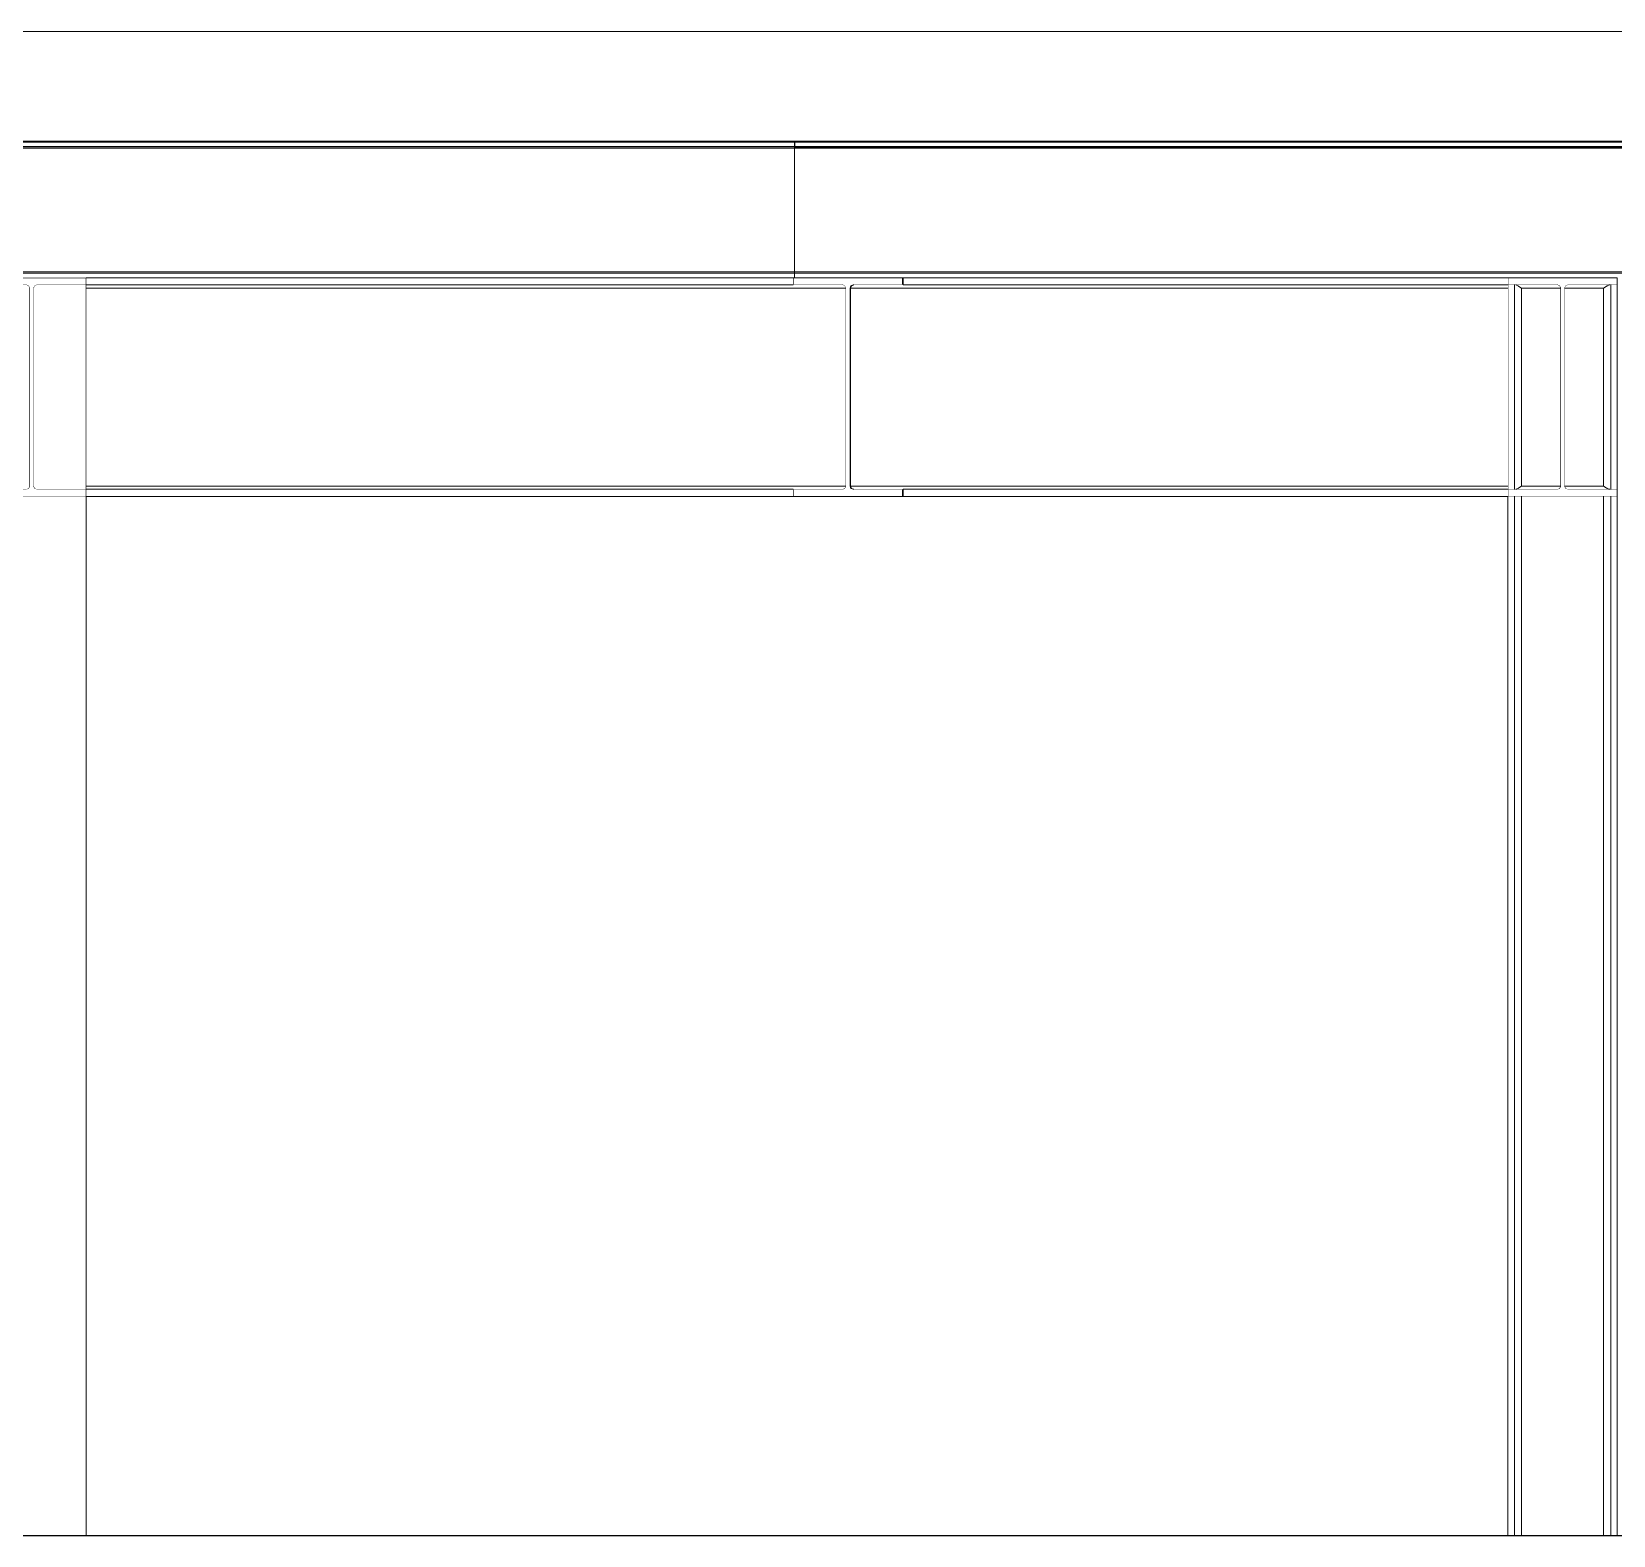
# Model space of a CAD drawing. Extents: x -3080 to 28500, y -1326 to 31609.
# Drawn here: x 22120 to 22409.3, y 27375.8 to 27650.8 of the extents above; entities that cross this region are included whole.
import ezdxf
from ezdxf.xclip import XClip

# ---------------------------------------------------------------- set-up
doc = ezdxf.new("R2010")
doc.units = 0
doc.header["$LTSCALE"] = 100
doc.header["$XCLIPFRAME"] = 2
doc.linetypes.add('188K-SM-07-F10-MECH-CR PIPE-Y2257103$0$X-S-FAB_SL ALL$0$Wipeout_Contour', pattern=[1, 0, -1])
for name, color, linetype in [('0-xref', 8, 'Continuous'), ('188K-SM-07-F10-MECH-CR PIPE-Y2257103$0$X-S-FAB_SL ALL$0$ASP_1', 1, 'Continuous'), ('188K-SM-07-F10-MECH-CR PIPE-Y2257103$0$X-S-FAB_SL ALL$0$Hattch', 7, 'Continuous'), ('188K-SM-07-F10-MECH-CR PIPE-Y2257103$0$X-S-FAB_SL ALL$0$S-BEAM', 7, 'Continuous'), ('188K-SM-07-F10-MECH-CR PIPE-Y2257103$0$X-S-FAB_SL ALL$0$S-COL', 7, 'Continuous'), ('188K-SM-07-F10-MECH-CR PIPE-Y2257103$0$X-S-FAB_SL ALL$0$S-SLAB', 7, 'Continuous')]:
    doc.layers.add(name, color=color, linetype=linetype)

# ---------------------------------------------------------------- blocks, each defined once
blk = doc.blocks.new('188K-SM-07-F10-MECH-CR PIPE-Y2257103$0$X-S-FAB_SL ALL$0$剖面元素_1334_3', base_point=(23061.26, -8263.06))
at = {"layer": '188K-SM-07-F10-MECH-CR PIPE-Y2257103$0$X-S-FAB_SL ALL$0$S-BEAM', "color": 2, "lineweight": 0}
for p, q in [((45171.26, -6988.06), (45171.26, -6989.36)), ((45191.26, -6988.06), (45171.26, -6988.06)), ((45191.26, -6988.06), (45191.26, -6989.36)), ((45171.26, -7026.76), (45171.26, -7028.06)), ((45191.26, -7026.76), (45191.26, -7028.06)), ((45191.26, -7028.06), (45171.26, -7028.06))]:
    blk.add_line(p, q, dxfattribs=at)
at = {"layer": '188K-SM-07-F10-MECH-CR PIPE-Y2257103$0$X-S-FAB_SL ALL$0$S-BEAM', "color": 2, "lineweight": 0, "flags": 128}
for points in [[(45180.69, -6989.54), (45180.26, -6989.36), (45171.26, -6989.36)], [(45180.69, -6989.54), (45180.86, -6989.96), (45180.86, -7026.16), (45180.69, -7026.59)], [(45181.84, -6989.54), (45181.66, -6989.96), (45181.66, -7026.16), (45181.84, -7026.59)], [(45191.26, -6989.36), (45182.26, -6989.36), (45181.84, -6989.54)], [(45180.69, -7026.59), (45180.26, -7026.76), (45171.26, -7026.76)], [(45181.84, -7026.59), (45182.26, -7026.76), (45191.26, -7026.76)]]:
    blk.add_lwpolyline(points, dxfattribs=at)
blk = doc.blocks.new('188K-SM-07-F10-MECH-CR PIPE-Y2257103$0$X-S-FAB_SL ALL$0$剖面元素_1335_3', base_point=(23061.26, -8263.06))
at = {"layer": '188K-SM-07-F10-MECH-CR PIPE-Y2257103$0$X-S-FAB_SL ALL$0$S-BEAM', "color": 2, "lineweight": 0}
for p, q in [((45451.26, -6988.06), (45451.26, -6989.36)), ((45471.26, -6988.06), (45451.26, -6988.06)), ((45471.26, -6988.06), (45471.26, -6989.36)), ((45451.26, -7026.76), (45451.26, -7028.06)), ((45471.26, -7026.76), (45471.26, -7028.06)), ((45471.26, -7028.06), (45451.26, -7028.06))]:
    blk.add_line(p, q, dxfattribs=at)
at = {"layer": '188K-SM-07-F10-MECH-CR PIPE-Y2257103$0$X-S-FAB_SL ALL$0$S-BEAM', "color": 2, "lineweight": 0, "flags": 128}
for points in [[(45460.69, -6989.54), (45460.26, -6989.36), (45451.26, -6989.36)], [(45460.69, -6989.54), (45460.86, -6989.96), (45460.86, -7026.16), (45460.69, -7026.59)], [(45461.84, -6989.54), (45461.66, -6989.96), (45461.66, -7026.16), (45461.84, -7026.59)], [(45471.26, -6989.36), (45462.26, -6989.36), (45461.84, -6989.54)], [(45460.69, -7026.59), (45460.26, -7026.76), (45451.26, -7026.76)], [(45461.84, -7026.59), (45462.26, -7026.76), (45471.26, -7026.76)]]:
    blk.add_lwpolyline(points, dxfattribs=at)
blk = doc.blocks.new('188K-SM-07-F10-MECH-CR PIPE-Y2257103$0$X-S-FAB_SL ALL$0$剖面元素_1561_3', base_point=(23061.26, -8263.06))
at = {"color": 254, "linetype": '188K-SM-07-F10-MECH-CR PIPE-Y2257103$0$X-S-FAB_SL ALL$0$Wipeout_Contour', "lineweight": 0, "ltscale": 182697.814048}
blk.add_wipeout([(44952.76, -6987.26), (44952.76, -6988.06), (45320.76, -6988.06), (45320.76, -6987.26)], dxfattribs=at).dxf.layer = '188K-SM-07-F10-MECH-CR PIPE-Y2257103$0$X-S-FAB_SL ALL$0$Hattch'
at = {"color": 254, "linetype": '188K-SM-07-F10-MECH-CR PIPE-Y2257103$0$X-S-FAB_SL ALL$0$Wipeout_Contour', "lineweight": 0, "ltscale": 182697.542393}
blk.add_wipeout([(44952.76, -6987.18), (44952.76, -6987.26), (45320.76, -6987.26), (45320.76, -6987.18)], dxfattribs=at).dxf.layer = '188K-SM-07-F10-MECH-CR PIPE-Y2257103$0$X-S-FAB_SL ALL$0$Hattch'
at = {"color": 254, "linetype": '188K-SM-07-F10-MECH-CR PIPE-Y2257103$0$X-S-FAB_SL ALL$0$Wipeout_Contour', "lineweight": 0, "ltscale": 182697.450595}
blk.add_wipeout([(44952.76, -6986.96), (44952.76, -6987.18), (45320.76, -6987.18), (45320.76, -6986.96)], dxfattribs=at).dxf.layer = '188K-SM-07-F10-MECH-CR PIPE-Y2257103$0$X-S-FAB_SL ALL$0$Hattch'
at = {"color": 254, "linetype": '188K-SM-07-F10-MECH-CR PIPE-Y2257103$0$X-S-FAB_SL ALL$0$Wipeout_Contour', "lineweight": 0, "ltscale": 182690.482166}
blk.add_wipeout([(44952.76, -6964.36), (44952.76, -6986.96), (45320.76, -6986.96), (45320.76, -6964.36)], dxfattribs=at).dxf.layer = '188K-SM-07-F10-MECH-CR PIPE-Y2257103$0$X-S-FAB_SL ALL$0$Hattch'
at = {"layer": '188K-SM-07-F10-MECH-CR PIPE-Y2257103$0$X-S-FAB_SL ALL$0$S-BEAM', "color": 8, "lineweight": 0}
for p, q in [((44952.76, -6986.96), (45320.76, -6986.96)), ((44952.76, -6987.26), (45320.76, -6987.26))]:
    blk.add_line(p, q, dxfattribs=at)
at = {"color": 254, "linetype": '188K-SM-07-F10-MECH-CR PIPE-Y2257103$0$X-S-FAB_SL ALL$0$Wipeout_Contour', "lineweight": 0, "ltscale": 182683.513814}
blk.add_wipeout([(44952.76, -6964.15), (44952.76, -6964.36), (45320.76, -6964.36), (45320.76, -6964.15)], dxfattribs=at).dxf.layer = '188K-SM-07-F10-MECH-CR PIPE-Y2257103$0$X-S-FAB_SL ALL$0$Hattch'
at = {"color": 254, "linetype": '188K-SM-07-F10-MECH-CR PIPE-Y2257103$0$X-S-FAB_SL ALL$0$Wipeout_Contour', "lineweight": 0, "ltscale": 182683.422331}
blk.add_wipeout([(44952.76, -6964.06), (44952.76, -6964.15), (45320.76, -6964.15), (45320.76, -6964.06)], dxfattribs=at).dxf.layer = '188K-SM-07-F10-MECH-CR PIPE-Y2257103$0$X-S-FAB_SL ALL$0$Hattch'
at = {"color": 254, "linetype": '188K-SM-07-F10-MECH-CR PIPE-Y2257103$0$X-S-FAB_SL ALL$0$Wipeout_Contour', "lineweight": 0, "ltscale": 182683.151554}
blk.add_wipeout([(44952.76, -6963.26), (44952.76, -6964.06), (45320.76, -6964.06), (45320.76, -6963.26)], dxfattribs=at).dxf.layer = '188K-SM-07-F10-MECH-CR PIPE-Y2257103$0$X-S-FAB_SL ALL$0$Hattch'
at = {"layer": '188K-SM-07-F10-MECH-CR PIPE-Y2257103$0$X-S-FAB_SL ALL$0$S-BEAM', "color": 8, "lineweight": 0}
for p, q in [((44952.76, -6963.26), (45320.76, -6963.26)), ((44952.76, -6964.06), (45320.76, -6964.06)), ((44952.76, -6964.36), (45320.76, -6964.36))]:
    blk.add_line(p, q, dxfattribs=at)
blk = doc.blocks.new('188K-SM-07-F10-MECH-CR PIPE-Y2257103$0$X-S-FAB_SL ALL$0$剖面元素_1567_3', base_point=(23061.26, -8263.06))
at = {"layer": '188K-SM-07-F10-MECH-CR PIPE-Y2257103$0$X-S-FAB_SL ALL$0$S-BEAM', "color": 2, "lineweight": 0}
for p, q in [((45320.54, -6988.06), (45320.54, -6989.36)), ((45320.54, -7026.76), (45320.54, -7028.06))]:
    blk.add_line(p, q, dxfattribs=at)
at = {"color": 254, "linetype": '188K-SM-07-F10-MECH-CR PIPE-Y2257103$0$X-S-FAB_SL ALL$0$Wipeout_Contour', "lineweight": 0, "ltscale": 183504.16568}
blk.add_wipeout([(45340.54, -6988.06), (45340.54, -6989.36), (45340.64, -6989.36), (45340.64, -6988.06)], dxfattribs=at).dxf.layer = '188K-SM-07-F10-MECH-CR PIPE-Y2257103$0$X-S-FAB_SL ALL$0$Hattch'
at = {"color": 254, "linetype": '188K-SM-07-F10-MECH-CR PIPE-Y2257103$0$X-S-FAB_SL ALL$0$Wipeout_Contour', "lineweight": 0, "ltscale": 183468.206135}
blk.add_wipeout([(45331.54, -6989.36), (45331.11, -6989.54), (45331.22, -6989.54), (45331.65, -6989.36)], dxfattribs=at).dxf.layer = '188K-SM-07-F10-MECH-CR PIPE-Y2257103$0$X-S-FAB_SL ALL$0$Hattch'
at = {"color": 254, "linetype": '188K-SM-07-F10-MECH-CR PIPE-Y2257103$0$X-S-FAB_SL ALL$0$Wipeout_Contour', "lineweight": 0, "ltscale": 183527.811538}
blk.add_wipeout([(45340.54, -7028.06), (45340.64, -7028.06), (45340.64, -7026.76), (45340.54, -7026.76)], dxfattribs=at).dxf.layer = '188K-SM-07-F10-MECH-CR PIPE-Y2257103$0$X-S-FAB_SL ALL$0$Hattch'
at = {"layer": '188K-SM-07-F10-MECH-CR PIPE-Y2257103$0$X-S-FAB_SL ALL$0$S-BEAM', "color": 2, "lineweight": 0}
for p, q in [((45340.54, -6988.06), (45320.54, -6988.06)), ((45340.54, -6988.06), (45340.54, -6989.36)), ((45340.54, -7026.76), (45340.54, -7028.06))]:
    blk.add_line(p, q, dxfattribs=at)
at = {"layer": '188K-SM-07-F10-MECH-CR PIPE-Y2257103$0$X-S-FAB_SL ALL$0$S-BEAM', "color": 8, "lineweight": 0}
for p, q in [((45340.64, -6989.36), (45340.54, -6989.36)), ((45340.64, -7026.76), (45340.54, -7026.76)), ((45340.64, -7028.06), (45340.54, -7028.06))]:
    blk.add_line(p, q, dxfattribs=at)
at = {"color": 254, "linetype": '188K-SM-07-F10-MECH-CR PIPE-Y2257103$0$X-S-FAB_SL ALL$0$Wipeout_Contour', "lineweight": 0, "ltscale": 183467.203018}
blk.add_wipeout([(45331.11, -6989.54), (45330.94, -6989.96), (45331.05, -6989.96), (45331.22, -6989.54)], dxfattribs=at).dxf.layer = '188K-SM-07-F10-MECH-CR PIPE-Y2257103$0$X-S-FAB_SL ALL$0$Hattch'
at = {"color": 254, "linetype": '188K-SM-07-F10-MECH-CR PIPE-Y2257103$0$X-S-FAB_SL ALL$0$Wipeout_Contour', "lineweight": 0, "ltscale": 183478.046925}
blk.add_wipeout([(45331.05, -6989.96), (45330.94, -6989.96), (45330.94, -7026.16), (45331.05, -7026.16)], dxfattribs=at).dxf.layer = '188K-SM-07-F10-MECH-CR PIPE-Y2257103$0$X-S-FAB_SL ALL$0$Hattch'
at = {"layer": '188K-SM-07-F10-MECH-CR PIPE-Y2257103$0$X-S-FAB_SL ALL$0$S-BEAM', "color": 8, "lineweight": 0}
blk.add_line((45331.05, -6989.96), (45330.94, -6989.96), dxfattribs=at)
at = {"layer": '188K-SM-07-F10-MECH-CR PIPE-Y2257103$0$X-S-FAB_SL ALL$0$S-BEAM', "color": 2, "lineweight": 0, "flags": 128}
for points in [[(45329.96, -6989.54), (45329.54, -6989.36), (45320.54, -6989.36)], [(45340.54, -6989.36), (45331.54, -6989.36), (45331.11, -6989.54)]]:
    blk.add_lwpolyline(points, dxfattribs=at)
at = {"color": 254, "linetype": '188K-SM-07-F10-MECH-CR PIPE-Y2257103$0$X-S-FAB_SL ALL$0$Wipeout_Contour', "lineweight": 0, "ltscale": 183489.584712}
blk.add_wipeout([(45331.05, -7026.16), (45330.94, -7026.16), (45331.11, -7026.59), (45331.22, -7026.59)], dxfattribs=at).dxf.layer = '188K-SM-07-F10-MECH-CR PIPE-Y2257103$0$X-S-FAB_SL ALL$0$Hattch'
at = {"color": 254, "linetype": '188K-SM-07-F10-MECH-CR PIPE-Y2257103$0$X-S-FAB_SL ALL$0$Wipeout_Contour', "lineweight": 0, "ltscale": 183490.95483}
blk.add_wipeout([(45331.22, -7026.59), (45331.11, -7026.59), (45331.54, -7026.76), (45331.65, -7026.76)], dxfattribs=at).dxf.layer = '188K-SM-07-F10-MECH-CR PIPE-Y2257103$0$X-S-FAB_SL ALL$0$Hattch'
at = {"layer": '188K-SM-07-F10-MECH-CR PIPE-Y2257103$0$X-S-FAB_SL ALL$0$S-BEAM', "color": 8, "lineweight": 0}
blk.add_line((45331.05, -7026.16), (45330.94, -7026.16), dxfattribs=at)
at = {"layer": '188K-SM-07-F10-MECH-CR PIPE-Y2257103$0$X-S-FAB_SL ALL$0$S-BEAM', "color": 2, "lineweight": 0}
blk.add_line((45340.54, -7028.06), (45320.54, -7028.06), dxfattribs=at)
at = {"layer": '188K-SM-07-F10-MECH-CR PIPE-Y2257103$0$X-S-FAB_SL ALL$0$S-BEAM', "color": 2, "lineweight": 0, "flags": 128}
for points in [[(45329.96, -6989.54), (45330.14, -6989.96), (45330.14, -7026.16), (45329.96, -7026.59)], [(45331.11, -6989.54), (45330.94, -6989.96), (45330.94, -7026.16), (45331.11, -7026.59)], [(45329.96, -7026.59), (45329.54, -7026.76), (45320.54, -7026.76)], [(45331.11, -7026.59), (45331.54, -7026.76), (45340.54, -7026.76)]]:
    blk.add_lwpolyline(points, dxfattribs=at)
blk = doc.blocks.new('188K-SM-07-F10-MECH-CR PIPE-Y2257103$0$X-S-FAB_SL ALL$0$剖面元素_2085_3', base_point=(23061.26, -8263.06))
at = {"color": 254, "linetype": '188K-SM-07-F10-MECH-CR PIPE-Y2257103$0$X-S-FAB_SL ALL$0$Wipeout_Contour', "lineweight": 0, "ltscale": 183955.873684}
blk.add_wipeout([(45451.26, -7026.76), (45452.46, -7026.76), (45452.46, -6989.36), (45451.26, -6989.36)], dxfattribs=at).dxf.layer = '188K-SM-07-F10-MECH-CR PIPE-Y2257103$0$X-S-FAB_SL ALL$0$Hattch'
at = {"color": 254, "linetype": '188K-SM-07-F10-MECH-CR PIPE-Y2257103$0$X-S-FAB_SL ALL$0$Wipeout_Contour', "lineweight": 0, "ltscale": 184030.195781}
blk.add_wipeout([(45470.06, -6989.36), (45470.06, -7026.76), (45471.26, -7026.76), (45471.26, -6989.36)], dxfattribs=at).dxf.layer = '188K-SM-07-F10-MECH-CR PIPE-Y2257103$0$X-S-FAB_SL ALL$0$Hattch'
at = {"color": 254, "linetype": '188K-SM-07-F10-MECH-CR PIPE-Y2257103$0$X-S-FAB_SL ALL$0$Wipeout_Contour', "lineweight": 0, "ltscale": 183977.418207}
blk.add_wipeout([(45453.76, -6989.96), (45453.76, -7026.16), (45460.86, -7026.16), (45460.86, -6989.96)], dxfattribs=at).dxf.layer = '188K-SM-07-F10-MECH-CR PIPE-Y2257103$0$X-S-FAB_SL ALL$0$Hattch'
at = {"color": 254, "linetype": '188K-SM-07-F10-MECH-CR PIPE-Y2257103$0$X-S-FAB_SL ALL$0$Wipeout_Contour', "lineweight": 0, "ltscale": 184026.901289}
blk.add_wipeout([(45452.46, -7028.06), (45451.26, -7028.06), (45451.26, -7218.06), (45452.46, -7218.06)], dxfattribs=at).dxf.layer = '188K-SM-07-F10-MECH-CR PIPE-Y2257103$0$X-S-FAB_SL ALL$0$Hattch'
at = {"color": 254, "linetype": '188K-SM-07-F10-MECH-CR PIPE-Y2257103$0$X-S-FAB_SL ALL$0$Wipeout_Contour', "lineweight": 0, "ltscale": 184101.19472}
blk.add_wipeout([(45470.06, -7028.06), (45470.06, -7218.06), (45471.26, -7218.06), (45471.26, -7028.06)], dxfattribs=at).dxf.layer = '188K-SM-07-F10-MECH-CR PIPE-Y2257103$0$X-S-FAB_SL ALL$0$Hattch'
at = {"color": 254, "linetype": '188K-SM-07-F10-MECH-CR PIPE-Y2257103$0$X-S-FAB_SL ALL$0$Wipeout_Contour', "lineweight": 0, "ltscale": 183962.09949}
blk.add_wipeout([(45453.11, -6989.54), (45453.11, -7026.58), (45453.76, -7026.16), (45453.76, -6989.96)], dxfattribs=at).dxf.layer = '188K-SM-07-F10-MECH-CR PIPE-Y2257103$0$X-S-FAB_SL ALL$0$Hattch'
at = {"color": 254, "linetype": '188K-SM-07-F10-MECH-CR PIPE-Y2257103$0$X-S-FAB_SL ALL$0$Wipeout_Contour', "lineweight": 0, "ltscale": 184027.479517}
blk.add_wipeout([(45469.89, -6989.36), (45469.89, -7026.76), (45470.06, -7026.76), (45470.06, -6989.36)], dxfattribs=at).dxf.layer = '188K-SM-07-F10-MECH-CR PIPE-Y2257103$0$X-S-FAB_SL ALL$0$Hattch'
at = {"color": 254, "linetype": '188K-SM-07-F10-MECH-CR PIPE-Y2257103$0$X-S-FAB_SL ALL$0$Wipeout_Contour', "lineweight": 0, "ltscale": 184098.479504}
blk.add_wipeout([(45469.89, -7028.06), (45469.89, -7218.06), (45470.06, -7218.06), (45470.06, -7028.06)], dxfattribs=at).dxf.layer = '188K-SM-07-F10-MECH-CR PIPE-Y2257103$0$X-S-FAB_SL ALL$0$Hattch'
at = {"color": 254, "linetype": '188K-SM-07-F10-MECH-CR PIPE-Y2257103$0$X-S-FAB_SL ALL$0$Wipeout_Contour', "lineweight": 0, "ltscale": 368052.495223}
blk.add_wipeout([(45469.41, -7026.58), (45469.42, -7026.59), (45469.84, -7026.76), (45469.89, -7026.76), (45469.89, -6989.36), (45469.84, -6989.36), (45469.42, -6989.54), (45469.41, -6989.54)], dxfattribs=at).dxf.layer = '188K-SM-07-F10-MECH-CR PIPE-Y2257103$0$X-S-FAB_SL ALL$0$Hattch'
at = {"color": 254, "linetype": '188K-SM-07-F10-MECH-CR PIPE-Y2257103$0$X-S-FAB_SL ALL$0$Wipeout_Contour', "lineweight": 0, "ltscale": 184023.968687}
blk.add_wipeout([(45468.76, -7026.16), (45469.41, -7026.58), (45469.41, -6989.54), (45468.76, -6989.96)], dxfattribs=at).dxf.layer = '188K-SM-07-F10-MECH-CR PIPE-Y2257103$0$X-S-FAB_SL ALL$0$Hattch'
at = {"color": 254, "linetype": '188K-SM-07-F10-MECH-CR PIPE-Y2257103$0$X-S-FAB_SL ALL$0$Wipeout_Contour', "lineweight": 0, "ltscale": 184097.195166}
blk.add_wipeout([(45469.41, -7218.06), (45469.89, -7218.06), (45469.89, -7028.06), (45469.41, -7028.06)], dxfattribs=at).dxf.layer = '188K-SM-07-F10-MECH-CR PIPE-Y2257103$0$X-S-FAB_SL ALL$0$Hattch'
at = {"layer": '188K-SM-07-F10-MECH-CR PIPE-Y2257103$0$X-S-FAB_SL ALL$0$S-COL', "color": 8, "lineweight": 0}
for p, q in [((45471.26, -7026.76), (45471.26, -6989.36)), ((45471.26, -7218.06), (45471.26, -7028.06))]:
    blk.add_line(p, q, dxfattribs=at)
at = {"color": 254, "linetype": '188K-SM-07-F10-MECH-CR PIPE-Y2257103$0$X-S-FAB_SL ALL$0$Wipeout_Contour', "lineweight": 0, "ltscale": 184008.649296}
blk.add_wipeout([(45461.66, -7026.16), (45468.76, -7026.16), (45468.76, -6989.96), (45461.66, -6989.96)], dxfattribs=at).dxf.layer = '188K-SM-07-F10-MECH-CR PIPE-Y2257103$0$X-S-FAB_SL ALL$0$Hattch'
at = {"color": 254, "linetype": '188K-SM-07-F10-MECH-CR PIPE-Y2257103$0$X-S-FAB_SL ALL$0$Wipeout_Contour', "lineweight": 0, "ltscale": 184094.97064}
blk.add_wipeout([(45468.76, -7028.06), (45468.76, -7218.06), (45469.41, -7218.06), (45469.41, -7028.06)], dxfattribs=at).dxf.layer = '188K-SM-07-F10-MECH-CR PIPE-Y2257103$0$X-S-FAB_SL ALL$0$Hattch'
at = {"layer": '188K-SM-07-F10-MECH-CR PIPE-Y2257103$0$X-S-FAB_SL ALL$0$S-COL', "color": 8, "lineweight": 0}
blk.add_line((45468.76, -7026.16), (45468.76, -6989.96), dxfattribs=at)
at = {"color": 254, "linetype": '188K-SM-07-F10-MECH-CR PIPE-Y2257103$0$X-S-FAB_SL ALL$0$Wipeout_Contour', "lineweight": 0, "ltscale": 184064.048011}
blk.add_wipeout([(45453.76, -7028.06), (45453.76, -7218.06), (45468.76, -7218.06), (45468.76, -7028.06)], dxfattribs=at).dxf.layer = '188K-SM-07-F10-MECH-CR PIPE-Y2257103$0$X-S-FAB_SL ALL$0$Hattch'
at = {"layer": '188K-SM-07-F10-MECH-CR PIPE-Y2257103$0$X-S-FAB_SL ALL$0$S-COL', "color": 8, "lineweight": 0}
for p, q in [((45470.06, -7026.76), (45470.06, -6989.36)), ((45468.76, -7218.06), (45468.76, -7028.06)), ((45470.06, -7218.06), (45470.06, -7028.06))]:
    blk.add_line(p, q, dxfattribs=at)
at = {"color": 254, "linetype": '188K-SM-07-F10-MECH-CR PIPE-Y2257103$0$X-S-FAB_SL ALL$0$Wipeout_Contour', "lineweight": 0, "ltscale": 184033.125307}
blk.add_wipeout([(45453.11, -7218.06), (45453.76, -7218.06), (45453.76, -7028.06), (45453.11, -7028.06)], dxfattribs=at).dxf.layer = '188K-SM-07-F10-MECH-CR PIPE-Y2257103$0$X-S-FAB_SL ALL$0$Hattch'
at = {"color": 254, "linetype": '188K-SM-07-F10-MECH-CR PIPE-Y2257103$0$X-S-FAB_SL ALL$0$Wipeout_Contour', "lineweight": 0, "ltscale": 184030.900797}
blk.add_wipeout([(45453.11, -7028.06), (45452.64, -7028.06), (45452.64, -7218.06), (45453.11, -7218.06)], dxfattribs=at).dxf.layer = '188K-SM-07-F10-MECH-CR PIPE-Y2257103$0$X-S-FAB_SL ALL$0$Hattch'
at = {"color": 254, "linetype": '188K-SM-07-F10-MECH-CR PIPE-Y2257103$0$X-S-FAB_SL ALL$0$Wipeout_Contour', "lineweight": 0, "ltscale": 367919.64439}
blk.add_wipeout([(45452.69, -6989.36), (45452.64, -6989.36), (45452.64, -7026.76), (45452.69, -7026.76), (45453.11, -7026.59), (45453.11, -7026.58), (45453.11, -6989.54), (45453.11, -6989.54)], dxfattribs=at).dxf.layer = '188K-SM-07-F10-MECH-CR PIPE-Y2257103$0$X-S-FAB_SL ALL$0$Hattch'
at = {"color": 254, "linetype": '188K-SM-07-F10-MECH-CR PIPE-Y2257103$0$X-S-FAB_SL ALL$0$Wipeout_Contour', "lineweight": 0, "ltscale": 183958.58992}
blk.add_wipeout([(45452.46, -7026.76), (45452.64, -7026.76), (45452.64, -6989.36), (45452.46, -6989.36)], dxfattribs=at).dxf.layer = '188K-SM-07-F10-MECH-CR PIPE-Y2257103$0$X-S-FAB_SL ALL$0$Hattch'
at = {"layer": '188K-SM-07-F10-MECH-CR PIPE-Y2257103$0$X-S-FAB_SL ALL$0$S-COL', "color": 8, "lineweight": 0}
blk.add_line((45453.76, -7026.16), (45453.76, -6989.96), dxfattribs=at)
at = {"color": 254, "linetype": '188K-SM-07-F10-MECH-CR PIPE-Y2257103$0$X-S-FAB_SL ALL$0$Wipeout_Contour', "lineweight": 0, "ltscale": 184029.616478}
blk.add_wipeout([(45452.64, -7028.06), (45452.46, -7028.06), (45452.46, -7218.06), (45452.64, -7218.06)], dxfattribs=at).dxf.layer = '188K-SM-07-F10-MECH-CR PIPE-Y2257103$0$X-S-FAB_SL ALL$0$Hattch'
at = {"layer": '188K-SM-07-F10-MECH-CR PIPE-Y2257103$0$X-S-FAB_SL ALL$0$S-COL', "color": 8, "lineweight": 0}
for p, q in [((45451.26, -7026.76), (45451.26, -6989.36)), ((45452.46, -7026.76), (45452.46, -6989.36)), ((45451.26, -7218.06), (45451.26, -7028.06)), ((45452.46, -7218.06), (45452.46, -7028.06)), ((45453.76, -7218.06), (45453.76, -7028.06))]:
    blk.add_line(p, q, dxfattribs=at)
blk = doc.blocks.new('188K-SM-07-F10-MECH-CR PIPE-Y2257103$0$X-S-FAB_SL ALL$0$剖面元素_2088_3', base_point=(23061.26, -8263.06))
at = {"color": 254, "linetype": '188K-SM-07-F10-MECH-CR PIPE-Y2257103$0$X-S-FAB_SL ALL$0$Wipeout_Contour', "lineweight": 0, "ltscale": 182957.632344}
blk.add_wipeout([(45171.26, -7218.06), (45191.26, -7218.06), (45191.26, -7028.06), (45171.26, -7028.06)], dxfattribs=at).dxf.layer = '188K-SM-07-F10-MECH-CR PIPE-Y2257103$0$X-S-FAB_SL ALL$0$Hattch'
at = {"color": 254, "linetype": '188K-SM-07-F10-MECH-CR PIPE-Y2257103$0$X-S-FAB_SL ALL$0$Wipeout_Contour', "lineweight": 0, "ltscale": 365746.893828}
blk.add_wipeout([(45171.26, -6989.36), (45171.26, -7026.76), (45180.26, -7026.76), (45180.69, -7026.59), (45180.86, -7026.16), (45180.86, -6989.96), (45180.69, -6989.54), (45180.26, -6989.36)], dxfattribs=at).dxf.layer = '188K-SM-07-F10-MECH-CR PIPE-Y2257103$0$X-S-FAB_SL ALL$0$Hattch'
at = {"layer": '188K-SM-07-F10-MECH-CR PIPE-Y2257103$0$X-S-FAB_SL ALL$0$S-COL', "color": 8, "lineweight": 0}
for p, q in [((45171.26, -7026.76), (45171.26, -6989.36)), ((45171.26, -7218.06), (45171.26, -7028.06))]:
    blk.add_line(p, q, dxfattribs=at)
at = {"color": 254, "linetype": '188K-SM-07-F10-MECH-CR PIPE-Y2257103$0$X-S-FAB_SL ALL$0$Wipeout_Contour', "lineweight": 0, "ltscale": 365797.864036}
blk.add_wipeout([(45181.66, -7026.16), (45181.84, -7026.59), (45182.26, -7026.76), (45191.26, -7026.76), (45191.26, -6989.36), (45182.26, -6989.36), (45181.84, -6989.54), (45181.66, -6989.96)], dxfattribs=at).dxf.layer = '188K-SM-07-F10-MECH-CR PIPE-Y2257103$0$X-S-FAB_SL ALL$0$Hattch'
at = {"layer": '188K-SM-07-F10-MECH-CR PIPE-Y2257103$0$X-S-FAB_SL ALL$0$S-COL', "color": 8, "lineweight": 0}
for p, q in [((45191.26, -7026.76), (45191.26, -6989.36)), ((45191.26, -7218.06), (45191.26, -7028.06))]:
    blk.add_line(p, q, dxfattribs=at)
blk = doc.blocks.new('188K-SM-07-F10-MECH-CR PIPE-Y2257103$0$X-S-FAB_SL ALL$0$A$C2e9ab586')
at = {"layer": '188K-SM-07-F10-MECH-CR PIPE-Y2257103$0$X-S-FAB_SL ALL$0$S-SLAB', "color": 15, "lineweight": 0}
for p, q in [((-4556.39, 1605), (-10511.39, 1605)), ((-4556.39, 1585), (-10511.39, 1585))]:
    blk.add_line(p, q, dxfattribs=at)
at = {"layer": '188K-SM-07-F10-MECH-CR PIPE-Y2257103$0$X-S-FAB_SL ALL$0$S-BEAM', "lineweight": 0}
for name in ['188K-SM-07-F10-MECH-CR PIPE-Y2257103$0$X-S-FAB_SL ALL$0$剖面元素_1334_3', '188K-SM-07-F10-MECH-CR PIPE-Y2257103$0$X-S-FAB_SL ALL$0$剖面元素_1335_3']:
    blk.add_blockref(name, (-28106.39, 285), dxfattribs=at)
blk.add_blockref('188K-SM-07-F10-MECH-CR PIPE-Y2257103$0$X-S-FAB_SL ALL$0$剖面元素_1561_3', (-28106.39, 285), dxfattribs=at)
at = {"layer": '188K-SM-07-F10-MECH-CR PIPE-Y2257103$0$X-S-FAB_SL ALL$0$S-COL', "lineweight": 0}
blk.add_blockref('188K-SM-07-F10-MECH-CR PIPE-Y2257103$0$X-S-FAB_SL ALL$0$剖面元素_2085_3', (-28106.39, 285), dxfattribs=at)
at = {"layer": '188K-SM-07-F10-MECH-CR PIPE-Y2257103$0$X-S-FAB_SL ALL$0$S-BEAM', "lineweight": 0}
blk.add_blockref('188K-SM-07-F10-MECH-CR PIPE-Y2257103$0$X-S-FAB_SL ALL$0$剖面元素_1567_3', (-28106.39, 285), dxfattribs=at)
at = {"layer": '188K-SM-07-F10-MECH-CR PIPE-Y2257103$0$X-S-FAB_SL ALL$0$S-COL', "lineweight": 0}
blk.add_blockref('188K-SM-07-F10-MECH-CR PIPE-Y2257103$0$X-S-FAB_SL ALL$0$剖面元素_2088_3', (-28106.39, 285), dxfattribs=at)
at = {"color": 254, "linetype": '188K-SM-07-F10-MECH-CR PIPE-Y2257103$0$X-S-FAB_SL ALL$0$Wipeout_Contour', "lineweight": 0, "ltscale": 187476.253065}
blk.add_wipeout([(-5846.89, 1583.7), (-3791.39, 1583.7), (-3791.39, 1583.91), (-5846.89, 1583.91)], dxfattribs=at).dxf.layer = '188K-SM-07-F10-MECH-CR PIPE-Y2257103$0$X-S-FAB_SL ALL$0$Hattch'
at = {"color": 254, "linetype": '188K-SM-07-F10-MECH-CR PIPE-Y2257103$0$X-S-FAB_SL ALL$0$Wipeout_Contour', "lineweight": 0, "ltscale": 229953.180217}
blk.add_wipeout([(-5714.54, 1558.52), (-5714.54, 1558.52), (-5713.89, 1558.1), (-5706.79, 1558.1), (-5706.96, 1558.52)], dxfattribs=at).dxf.layer = '188K-SM-07-F10-MECH-CR PIPE-Y2257103$0$X-S-FAB_SL ALL$0$Hattch'
at = {"color": 254, "linetype": '188K-SM-07-F10-MECH-CR PIPE-Y2257103$0$X-S-FAB_SL ALL$0$Wipeout_Contour', "lineweight": 0, "ltscale": 184022.46539}
blk.add_wipeout([(-5698.23, 1521.48), (-5705.81, 1521.48), (-5705.39, 1521.3), (-5697.81, 1521.3)], dxfattribs=at).dxf.layer = '188K-SM-07-F10-MECH-CR PIPE-Y2257103$0$X-S-FAB_SL ALL$0$Hattch'
at = {"color": 254, "linetype": '188K-SM-07-F10-MECH-CR PIPE-Y2257103$0$X-S-FAB_SL ALL$0$Wipeout_Contour', "lineweight": 0, "ltscale": 187476.163869}
blk.add_wipeout([(-5846.89, 1583.91), (-3791.39, 1583.91), (-3791.39, 1584), (-5846.89, 1584)], dxfattribs=at).dxf.layer = '188K-SM-07-F10-MECH-CR PIPE-Y2257103$0$X-S-FAB_SL ALL$0$Hattch'
at = {"color": 254, "linetype": '188K-SM-07-F10-MECH-CR PIPE-Y2257103$0$X-S-FAB_SL ALL$0$Wipeout_Contour', "lineweight": 0, "ltscale": 183169.371528}
blk.add_wipeout([(-5976.39, 1560), (-5976.39, 1558.7), (-5847.11, 1558.7), (-5847.11, 1560)], dxfattribs=at).dxf.layer = '188K-SM-07-F10-MECH-CR PIPE-Y2257103$0$X-S-FAB_SL ALL$0$Hattch'
at = {"color": 254, "linetype": '188K-SM-07-F10-MECH-CR PIPE-Y2257103$0$X-S-FAB_SL ALL$0$Wipeout_Contour', "lineweight": 0, "ltscale": 230029.402291}
blk.add_wipeout([(-5698.24, 1521.48), (-5698.89, 1521.9), (-5705.99, 1521.9), (-5705.81, 1521.48), (-5698.23, 1521.48)], dxfattribs=at).dxf.layer = '188K-SM-07-F10-MECH-CR PIPE-Y2257103$0$X-S-FAB_SL ALL$0$Hattch'
at = {"layer": '188K-SM-07-F10-MECH-CR PIPE-Y2257103$0$X-S-FAB_SL ALL$0$ASP_1'}
for p, q in [((-4556.39, 1584.8), (-5846.89, 1584.8)), ((-5846.89, 1584.8), (-5846.89, 1584)), ((-5846.89, 1584), (-4556.39, 1583.7))]:
    blk.add_line(p, q, dxfattribs=at)
at = {"layer": '188K-SM-07-F10-MECH-CR PIPE-Y2257103$0$X-S-FAB_SL ALL$0$S-BEAM', "color": 8, "lineweight": 0}
for p, q in [((-5846.89, 1584.8), (-5846.89, 1584)), ((-5846.89, 1584.8), (-4541.39, 1584.8)), ((-5846.89, 1584), (-5846.89, 1583.91)), ((-5846.89, 1584), (-4541.39, 1584)), ((-5846.89, 1583.91), (-5846.89, 1583.7)), ((-5846.89, 1583.7), (-5846.89, 1561.1)), ((-5846.89, 1583.7), (-4541.39, 1583.7)), ((-5846.89, 1561.1), (-5846.89, 1560.89)), ((-5846.89, 1560.89), (-5846.89, 1560.8)), ((-5698.24, 1521.48), (-5698.89, 1521.9)), ((-5697.81, 1521.3), (-5698.23, 1521.48))]:
    blk.add_line(p, q, dxfattribs=at)
at = {"color": 254, "linetype": '188K-SM-07-F10-MECH-CR PIPE-Y2257103$0$X-S-FAB_SL ALL$0$Wipeout_Contour', "lineweight": 0, "ltscale": 183188.034069}
blk.add_wipeout([(-5976.39, 1558.7), (-5976.39, 1558.52), (-5837.69, 1558.52), (-5838.11, 1558.7)], dxfattribs=at).dxf.layer = '188K-SM-07-F10-MECH-CR PIPE-Y2257103$0$X-S-FAB_SL ALL$0$Hattch'
at = {"color": 254, "linetype": '188K-SM-07-F10-MECH-CR PIPE-Y2257103$0$X-S-FAB_SL ALL$0$Wipeout_Contour', "lineweight": 0, "ltscale": 229981.295736}
blk.add_wipeout([(-5713.89, 1521.9), (-5714.54, 1521.48), (-5714.54, 1521.48), (-5706.96, 1521.48), (-5706.79, 1521.9)], dxfattribs=at).dxf.layer = '188K-SM-07-F10-MECH-CR PIPE-Y2257103$0$X-S-FAB_SL ALL$0$Hattch'
at = {"layer": '188K-SM-07-F10-MECH-CR PIPE-Y2257103$0$X-S-FAB_SL ALL$0$S-BEAM', "color": 8, "lineweight": 0}
for p, q in [((-5847.11, 1560), (-5976.39, 1560)), ((-5846.89, 1560.8), (-5846.89, 1560))]:
    blk.add_line(p, q, dxfattribs=at)
at = {"color": 254, "linetype": '188K-SM-07-F10-MECH-CR PIPE-Y2257103$0$X-S-FAB_SL ALL$0$Wipeout_Contour', "lineweight": 0, "ltscale": 183188.808435}
blk.add_wipeout([(-5976.39, 1558.52), (-5976.39, 1558.1), (-5837.51, 1558.1), (-5837.69, 1558.52)], dxfattribs=at).dxf.layer = '188K-SM-07-F10-MECH-CR PIPE-Y2257103$0$X-S-FAB_SL ALL$0$Hattch'
at = {"color": 254, "linetype": '188K-SM-07-F10-MECH-CR PIPE-Y2257103$0$X-S-FAB_SL ALL$0$Wipeout_Contour', "lineweight": 0, "ltscale": 183200.188755}
blk.add_wipeout([(-5976.39, 1558.1), (-5976.39, 1521.9), (-5837.51, 1521.9), (-5837.51, 1558.1)], dxfattribs=at).dxf.layer = '188K-SM-07-F10-MECH-CR PIPE-Y2257103$0$X-S-FAB_SL ALL$0$Hattch'
at = {"layer": '188K-SM-07-F10-MECH-CR PIPE-Y2257103$0$X-S-FAB_SL ALL$0$S-BEAM', "color": 8, "lineweight": 0}
blk.add_line((-5847.11, 1558.7), (-5976.39, 1558.7), dxfattribs=at)
at = {"color": 254, "linetype": '188K-SM-07-F10-MECH-CR PIPE-Y2257103$0$X-S-FAB_SL ALL$0$Wipeout_Contour', "lineweight": 0, "ltscale": 183705.289879}
blk.add_wipeout([(-5836, 1558.7), (-5836.42, 1558.52), (-5716.39, 1558.52), (-5716.39, 1558.7)], dxfattribs=at).dxf.layer = '188K-SM-07-F10-MECH-CR PIPE-Y2257103$0$X-S-FAB_SL ALL$0$Hattch'
at = {"color": 254, "linetype": '188K-SM-07-F10-MECH-CR PIPE-Y2257103$0$X-S-FAB_SL ALL$0$Wipeout_Contour', "lineweight": 0, "ltscale": 183211.224658}
blk.add_wipeout([(-5976.39, 1521.9), (-5976.39, 1521.48), (-5837.69, 1521.48), (-5837.51, 1521.9)], dxfattribs=at).dxf.layer = '188K-SM-07-F10-MECH-CR PIPE-Y2257103$0$X-S-FAB_SL ALL$0$Hattch'
at = {"color": 254, "linetype": '188K-SM-07-F10-MECH-CR PIPE-Y2257103$0$X-S-FAB_SL ALL$0$Wipeout_Contour', "lineweight": 0, "ltscale": 183704.881864}
blk.add_wipeout([(-5836.6, 1558.1), (-5716.39, 1558.1), (-5716.39, 1558.52), (-5836.42, 1558.52)], dxfattribs=at).dxf.layer = '188K-SM-07-F10-MECH-CR PIPE-Y2257103$0$X-S-FAB_SL ALL$0$Hattch'
at = {"color": 254, "linetype": '188K-SM-07-F10-MECH-CR PIPE-Y2257103$0$X-S-FAB_SL ALL$0$Wipeout_Contour', "lineweight": 0, "ltscale": 183210.817603}
blk.add_wipeout([(-5837.69, 1521.48), (-5976.39, 1521.48), (-5976.39, 1521.3), (-5838.11, 1521.3)], dxfattribs=at).dxf.layer = '188K-SM-07-F10-MECH-CR PIPE-Y2257103$0$X-S-FAB_SL ALL$0$Hattch'
at = {"color": 254, "linetype": '188K-SM-07-F10-MECH-CR PIPE-Y2257103$0$X-S-FAB_SL ALL$0$Wipeout_Contour', "lineweight": 0, "ltscale": 183715.886132}
blk.add_wipeout([(-5836.6, 1521.9), (-5716.39, 1521.9), (-5716.39, 1558.1), (-5836.6, 1558.1)], dxfattribs=at).dxf.layer = '188K-SM-07-F10-MECH-CR PIPE-Y2257103$0$X-S-FAB_SL ALL$0$Hattch'
at = {"color": 254, "linetype": '188K-SM-07-F10-MECH-CR PIPE-Y2257103$0$X-S-FAB_SL ALL$0$Wipeout_Contour', "lineweight": 0, "ltscale": 183193.060649}
blk.add_wipeout([(-5976.39, 1521.3), (-5976.39, 1520), (-5847.11, 1520), (-5847.11, 1521.3)], dxfattribs=at).dxf.layer = '188K-SM-07-F10-MECH-CR PIPE-Y2257103$0$X-S-FAB_SL ALL$0$Hattch'
at = {"layer": '188K-SM-07-F10-MECH-CR PIPE-Y2257103$0$X-S-FAB_SL ALL$0$S-BEAM', "color": 8, "lineweight": 0}
for p, q in [((-5837.51, 1558.1), (-5976.39, 1558.1)), ((-5836.42, 1558.52), (-5836.6, 1558.1)), ((-5836, 1558.7), (-5836.42, 1558.52)), ((-5847.11, 1521.3), (-5976.39, 1521.3)), ((-5847.11, 1520), (-5976.39, 1520))]:
    blk.add_line(p, q, dxfattribs=at)
at = {"color": 254, "linetype": '188K-SM-07-F10-MECH-CR PIPE-Y2257103$0$X-S-FAB_SL ALL$0$Wipeout_Contour', "lineweight": 0, "ltscale": 183723.04428}
blk.add_wipeout([(-5827.01, 1560), (-5827.01, 1558.7), (-5716.39, 1558.7), (-5716.39, 1560)], dxfattribs=at).dxf.layer = '188K-SM-07-F10-MECH-CR PIPE-Y2257103$0$X-S-FAB_SL ALL$0$Hattch'
at = {"color": 254, "linetype": '188K-SM-07-F10-MECH-CR PIPE-Y2257103$0$X-S-FAB_SL ALL$0$Wipeout_Contour', "lineweight": 0, "ltscale": 183727.235109}
blk.add_wipeout([(-5836.42, 1521.48), (-5716.39, 1521.48), (-5716.39, 1521.9), (-5836.6, 1521.9)], dxfattribs=at).dxf.layer = '188K-SM-07-F10-MECH-CR PIPE-Y2257103$0$X-S-FAB_SL ALL$0$Hattch'
at = {"layer": '188K-SM-07-F10-MECH-CR PIPE-Y2257103$0$X-S-FAB_SL ALL$0$S-BEAM', "color": 8, "lineweight": 0}
for p, q in [((-5846.89, 1561.1), (-4541.39, 1561.1)), ((-5846.89, 1560.8), (-4541.39, 1560.8)), ((-5827.01, 1560), (-5827.01, 1558.7))]:
    blk.add_line(p, q, dxfattribs=at)
at = {"color": 254, "linetype": '188K-SM-07-F10-MECH-CR PIPE-Y2257103$0$X-S-FAB_SL ALL$0$Wipeout_Contour', "lineweight": 0, "ltscale": 183963.601256}
blk.add_wipeout([(-5714.96, 1558.7), (-5714.54, 1558.52), (-5706.96, 1558.52), (-5707.39, 1558.7)], dxfattribs=at).dxf.layer = '188K-SM-07-F10-MECH-CR PIPE-Y2257103$0$X-S-FAB_SL ALL$0$Hattch'
at = {"color": 254, "linetype": '188K-SM-07-F10-MECH-CR PIPE-Y2257103$0$X-S-FAB_SL ALL$0$Wipeout_Contour', "lineweight": 0, "ltscale": 183728.009255}
blk.add_wipeout([(-5716.39, 1521.48), (-5836.42, 1521.48), (-5836, 1521.3), (-5716.39, 1521.3)], dxfattribs=at).dxf.layer = '188K-SM-07-F10-MECH-CR PIPE-Y2257103$0$X-S-FAB_SL ALL$0$Hattch'
at = {"layer": '188K-SM-07-F10-MECH-CR PIPE-Y2257103$0$X-S-FAB_SL ALL$0$S-BEAM', "color": 8, "lineweight": 0}
for p, q in [((-5827.09, 1560), (-5716.39, 1560)), ((-5716.39, 1558.1), (-5836.6, 1558.1)), ((-5836.6, 1558.1), (-5836.6, 1521.9)), ((-5716.39, 1558.7), (-5827.01, 1558.7)), ((-5714.54, 1558.52), (-5714.96, 1558.7)), ((-5714.54, 1558.52), (-5713.89, 1558.1)), ((-5837.51, 1521.9), (-5976.39, 1521.9)), ((-5836.6, 1521.9), (-5836.42, 1521.48)), ((-5836.42, 1521.48), (-5836, 1521.3))]:
    blk.add_line(p, q, dxfattribs=at)
at = {"color": 254, "linetype": '188K-SM-07-F10-MECH-CR PIPE-Y2257103$0$X-S-FAB_SL ALL$0$Wipeout_Contour', "lineweight": 0, "ltscale": 183999.782412}
blk.add_wipeout([(-5705.81, 1558.52), (-5698.23, 1558.52), (-5697.81, 1558.7), (-5705.39, 1558.7)], dxfattribs=at).dxf.layer = '188K-SM-07-F10-MECH-CR PIPE-Y2257103$0$X-S-FAB_SL ALL$0$Hattch'
at = {"color": 254, "linetype": '188K-SM-07-F10-MECH-CR PIPE-Y2257103$0$X-S-FAB_SL ALL$0$Wipeout_Contour', "lineweight": 0, "ltscale": 183746.662007}
blk.add_wipeout([(-5827.01, 1521.3), (-5827.01, 1520), (-5716.39, 1520), (-5716.39, 1521.3)], dxfattribs=at).dxf.layer = '188K-SM-07-F10-MECH-CR PIPE-Y2257103$0$X-S-FAB_SL ALL$0$Hattch'
at = {"layer": '188K-SM-07-F10-MECH-CR PIPE-Y2257103$0$X-S-FAB_SL ALL$0$S-BEAM', "color": 8, "lineweight": 0}
blk.add_line((-5827.01, 1521.3), (-5827.01, 1520), dxfattribs=at)
at = {"color": 254, "linetype": '188K-SM-07-F10-MECH-CR PIPE-Y2257103$0$X-S-FAB_SL ALL$0$Wipeout_Contour', "lineweight": 0, "ltscale": 230001.29268}
blk.add_wipeout([(-5698.89, 1558.1), (-5698.24, 1558.52), (-5698.23, 1558.52), (-5705.81, 1558.52), (-5705.99, 1558.1)], dxfattribs=at).dxf.layer = '188K-SM-07-F10-MECH-CR PIPE-Y2257103$0$X-S-FAB_SL ALL$0$Hattch'
at = {"color": 254, "linetype": '188K-SM-07-F10-MECH-CR PIPE-Y2257103$0$X-S-FAB_SL ALL$0$Wipeout_Contour', "lineweight": 0, "ltscale": 183986.288695}
blk.add_wipeout([(-5714.54, 1521.48), (-5714.96, 1521.3), (-5707.39, 1521.3), (-5706.96, 1521.48)], dxfattribs=at).dxf.layer = '188K-SM-07-F10-MECH-CR PIPE-Y2257103$0$X-S-FAB_SL ALL$0$Hattch'
at = {"layer": '188K-SM-07-F10-MECH-CR PIPE-Y2257103$0$X-S-FAB_SL ALL$0$S-BEAM', "color": 8, "lineweight": 0}
for p, q in [((-5706.79, 1558.1), (-5713.89, 1558.1)), ((-5705.99, 1558.1), (-5698.89, 1558.1)), ((-5698.89, 1558.1), (-5698.24, 1558.52)), ((-5697.81, 1558.7), (-5698.23, 1558.52)), ((-5716.39, 1521.9), (-5836.6, 1521.9)), ((-5713.89, 1521.9), (-5714.54, 1521.48)), ((-5706.79, 1521.9), (-5713.89, 1521.9)), ((-5698.89, 1521.9), (-5705.99, 1521.9)), ((-5716.39, 1521.3), (-5827.01, 1521.3)), ((-5716.39, 1520), (-5827.01, 1520)), ((-5714.54, 1521.48), (-5714.96, 1521.3))]:
    blk.add_line(p, q, dxfattribs=at)
blk = doc.blocks.new('188K-SM-07-F10-MECH-CR PIPE-Y2257103$0$X-S-FAB_SL ALL')
at = {"layer": '188K-SM-07-F10-MECH-CR PIPE-Y2257103$0$X-S-FAB_SL ALL$0$ASP_1'}
blk.add_blockref('188K-SM-07-F10-MECH-CR PIPE-Y2257103$0$X-S-FAB_SL ALL$0$A$C2e9ab586', (23632.864, -73288.977), dxfattribs=at)
blk.add_line((-2728.521, -71958.977), (19076.479, -71958.977), dxfattribs=at)
blk = doc.blocks.new('188K-SM-07-F10-MECH-CR PIPE-Y2257103')
ref = blk.add_blockref('188K-SM-07-F10-MECH-CR PIPE-Y2257103$0$X-S-FAB_SL ALL', (4473.521, 99334.763))
XClip(ref).set_block_clipping_path([(-7553.4648570136, -75341.9369645483), (24026.2025623869, -67725.7696244382)])

msp = doc.modelspace()

# ---------------------------------------------------------------- block references
at = {"layer": '0-xref'}
msp.add_blockref('188K-SM-07-F10-MECH-CR PIPE-Y2257103', (0, 0), dxfattribs=at)

doc.saveas('drawing.dxf')
